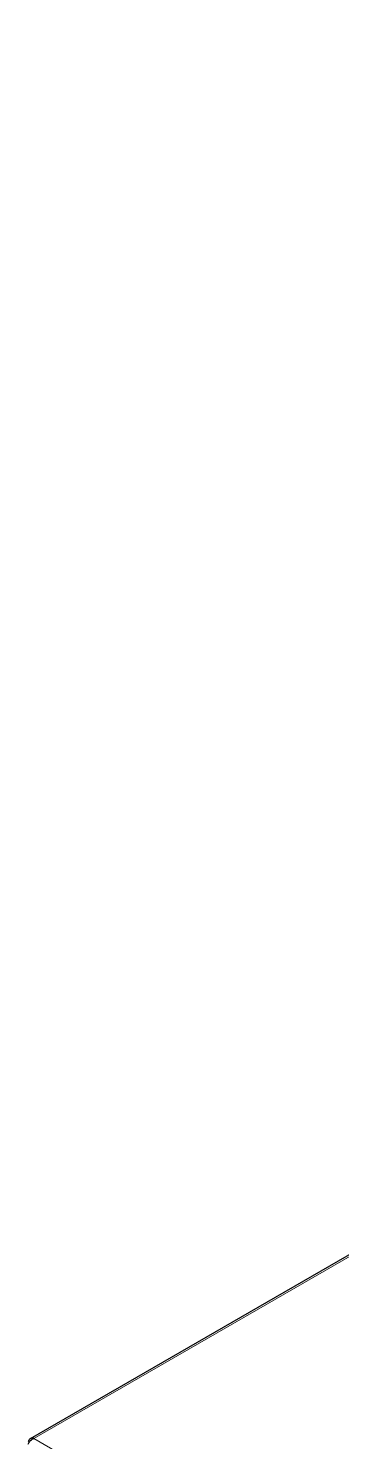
# Model space of a CAD drawing. Header units: millimetres. Extents: x -218071 to -203542, y 15363 to 51382.
# Drawn here: x -217020.3 to -217002.9, y 51120.1 to 51198.5 of the extents above; entities that cross this region are included whole.
import ezdxf

# ---------------------------------------------------------------- set-up
doc = ezdxf.new("R2010")
doc.units = ezdxf.units.MM
doc.header["$LTSCALE"] = 4
doc.layers.add('TPF-EQUIPEMENT', color=7, linetype='Continuous')

msp = doc.modelspace()

# ---------------------------------------------------------------- linework, layer by layer
at = {"layer": 'TPF-EQUIPEMENT', "color": 7, "linetype": 'Continuous', "lineweight": 25}
msp.add_line((-216884.738, 51198.46), (-217020.174, 51120.293), dxfattribs=at)
at = {"layer": 'TPF-EQUIPEMENT', "color": 8, "linetype": 'Continuous', "lineweight": 18}
for p, q in [((-216884.636, 51198.417), (-217019.976, 51120.306)), ((-217019.976, 51120.306), (-216949.725, 51079.761))]:
    msp.add_line(p, q, dxfattribs=at)
at = {"layer": 'TPF-EQUIPEMENT', "color": 7, "linetype": 'Continuous', "lineweight": 25}
for points in [[(-217019.976, 51120.306), (-217020.008, 51120.313), (-217020.072, 51120.328), (-217020.159, 51120.308), (-217020.229, 51120.256), (-217020.268, 51120.19), (-217020.281, 51120.143), (-217020.285, 51120.128)], [(-217020.285, 51119.994), (-217020.275, 51120.02), (-217020.255, 51120.072), (-217020.194, 51120.158), (-217020.115, 51120.235), (-217020.038, 51120.284), (-217019.991, 51120.301), (-217019.976, 51120.306)]]:
    msp.add_open_spline(points, degree=3, knots=[0, 0, 0, 0, 0.223464, 0.446959, 0.670454, 0.893949, 1, 1, 1, 1], dxfattribs=at)

doc.saveas('drawing.dxf')
